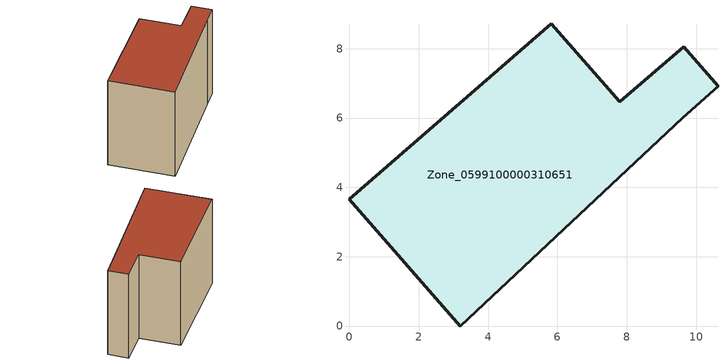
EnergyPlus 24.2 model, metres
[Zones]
Zone_0599100000310651
 floor ground (C_G): 3.19,0 0,3.66 5.82,8.71 7.79,6.47 9.64,8.06 10.63,6.92 9.62,6.01 z0
 wall outside (C_F): 10.63,6.92 9.64,8.06 7.79,6.47 5.82,8.71 0,3.66 3.19,0 9.62,6.01 10.63,6.92 z0:7.05
 roof outside (C_R): 5.82,8.71 0,3.66 3.19,0 9.62,6.01 10.63,6.92 9.64,8.06 7.79,6.47 z7.05
[BUILDING]
Pand.0599100000310651: North Axis=0; Terrain=City; Loads Convergence Tolerance Value=0.04; Temperature Convergence Tolerance Value=0.4; Solar Distribution=FullExterior; Maximum Number of Warmup Days=25; Minimum Number of Warmup Days=1
[Site:Location]
Rotterdam.The.Hague.AP_ZH_NLD Design_Conditions: Latitude=51.96; Longitude=4.45; Time Zone=1; Elevation=-4.5
[SITE:GROUNDTEMPERATURE:BUILDINGSURFACE]
18, 18, 18, 18, 18, 18, 18, 18, 18, 18, 18, 18
[MATERIAL] Thermal Absorptance=0.9; Solar Absorptance=0.7; Visible Absorptance=0.7
Name | Roughness | Thickness | Conductivity | Density | Specific Heat
G.TI.1946 | MediumSmooth | 0.15 | 1 | 540 | 1210
F.TI.1946 | Rough | 0.3 | 0.857143 | 1920 | 840
R.TI.1946 | MediumRough | 0.2 | 0.1 | 1500 | 1000
[CONSTRUCTION]
C_G: G.TI.1946
C_F: F.TI.1946
C_R: R.TI.1946
[ZONE]
Zone_0599100000310651: Type=1; Multiplier=1; Ceiling Height=Autocalculate; Volume=Autocalculate; Floor Area=autocalculate; Part of Total Floor Area=Yes
[ZONEINFILTRATION:DESIGNFLOWRATE]
Infil_Zone_0599100000310651: Zone or ZoneList or Space or SpaceList=Zone_0599100000310651; Schedule=AlwaysOn; Design Flow Rate Calculation Method=Flow/Area; Flow Rate per Floor Area=0.003; Constant Term Coefficient=1; Temperature Term Coefficient=0; Velocity Term Coefficient=0; Velocity Squared Term Coefficient=0
[HVACTEMPLATE:ZONE:IDEALLOADSAIRSYSTEM]
Zone_0599100000310651: Maximum Heating Supply Air Temperature=50; Minimum Cooling Supply Air Temperature=13; Maximum Heating Supply Air Humidity Ratio=0.0156; Minimum Cooling Supply Air Humidity Ratio=0.0077; Heating Limit=NoLimit; Cooling Limit=NoLimit; Dehumidification Control Type=ConstantSensibleHeatRatio; Cooling Sensible Heat Ratio=0.7; Dehumidification Setpoint=60; Humidification Control Type=None; Humidification Setpoint=30; Outdoor Air Method=None; Outdoor Air Flow Rate per Person=0.00944; Outdoor Air Flow Rate per Zone Floor Area=0; Outdoor Air Flow Rate per Zone=0; Demand Controlled Ventilation Type=None; Outdoor Air Economizer Type=NoEconomizer; Heat Recovery Type=None; Sensible Heat Recovery Effectiveness=0.7; Latent Heat Recovery Effectiveness=0.65
[ZONECONTROL:THERMOSTAT]
ThermostatControl_Zone_0599100000310651: Zone or ZoneList=Zone_0599100000310651; Control Type Schedule=DualSetpointControlType; Control 1=Thermostat_Zone_0599100000310651; Temperature Difference Between Cutout And Setpoint=0
[THERMOSTATSETPOINT:DUALSETPOINT]
Thermostat_Zone_0599100000310651: Heating Setpoint Temperature Schedule=HeatingSetpoint_Zone_0599100000310651; Cooling Setpoint Temperature Schedule=CoolingSetpoint_Zone_0599100000310651
[SCHEDULE:COMPACT]
HeatingSetpoint_Zone_0599100000310651: Through: 12/31, For: AllDays, Until: 24:00, 21
CoolingSetpoint_Zone_0599100000310651: Through: 12/31, For: AllDays, Until: 24:00, 24
DualSetpointControlType: Through: 12/31, For: AllDays, Until: 24:00, 4
AlwaysOn: Through: 12/31, For: AllDays, Until: 24:00, 1
